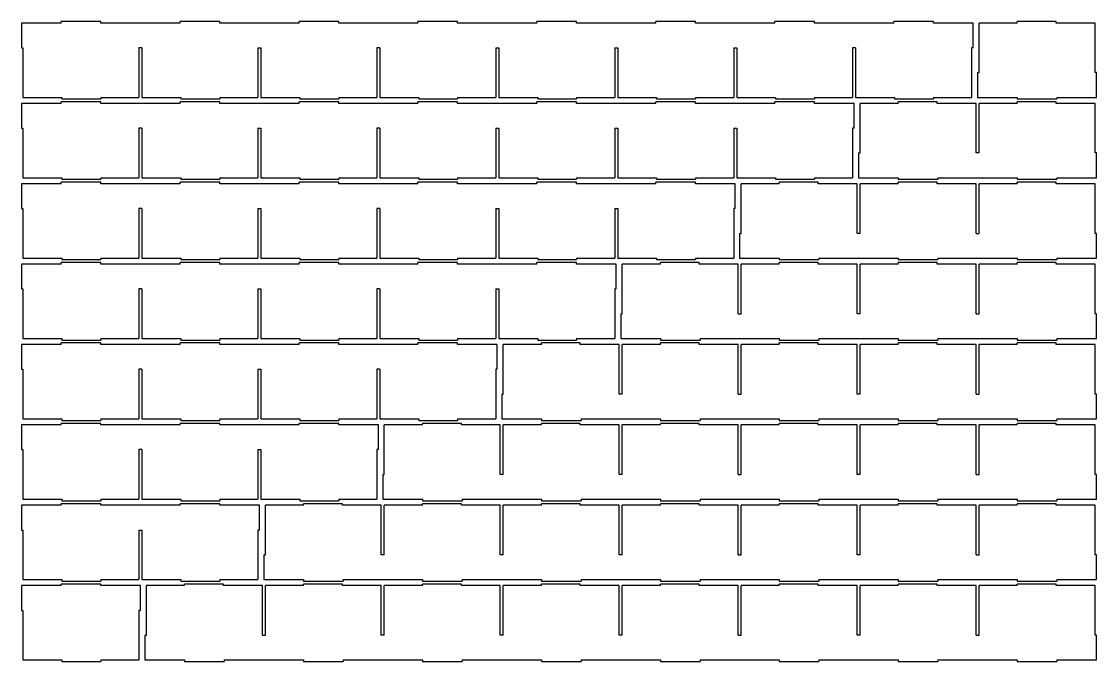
# Model space of a CAD drawing. Header units: inches. Extents: x -3170 to 1154, y -336 to 1536.
# Drawn here: x -1214 to -491, y -336 to 94 of the extents above; entities that cross this region are included whole.
import ezdxf

# ---------------------------------------------------------------- set-up
doc = ezdxf.new("R2010")
doc.units = ezdxf.units.IN
doc.header["$MEASUREMENT"] = 0

msp = doc.modelspace()

# ---------------------------------------------------------------- linework, layer by layer
for p, q in [((-1213.77, 92.67), (-1213.77, 76)), ((-1187.1, 92.67), (-1213.77, 92.67)), ((-1160.43, 93.67), (-1187.1, 93.67)), ((-1187.1, 92.67), (-1187.1, 93.67)), ((-1160.43, 92.67), (-1160.43, 93.67)), ((-1107.1, 92.67), (-1160.43, 92.67)), ((-1080.43, 93.67), (-1107.1, 93.67)), ((-1107.1, 92.67), (-1107.1, 93.67)), ((-1080.43, 92.67), (-1080.43, 93.67)), ((-1027.1, 92.67), (-1080.43, 92.67)), ((-1000.43, 93.67), (-1027.1, 93.67)), ((-1027.1, 92.67), (-1027.1, 93.67)), ((-1000.43, 92.67), (-1000.43, 93.67)), ((-947.1, 92.67), (-1000.43, 92.67)), ((-920.43, 93.67), (-947.1, 93.67)), ((-947.1, 92.67), (-947.1, 93.67)), ((-920.43, 92.67), (-920.43, 93.67)), ((-867.1, 92.67), (-920.43, 92.67)), ((-840.43, 93.67), (-867.1, 93.67)), ((-867.1, 92.67), (-867.1, 93.67)), ((-840.43, 92.67), (-840.43, 93.67)), ((-787.1, 92.67), (-840.43, 92.67)), ((-760.43, 93.67), (-787.1, 93.67)), ((-787.1, 92.67), (-787.1, 93.67)), ((-760.43, 92.67), (-760.43, 93.67)), ((-707.1, 92.67), (-760.43, 92.67)), ((-680.43, 93.67), (-707.1, 93.67)), ((-707.1, 92.67), (-707.1, 93.67)), ((-680.43, 92.67), (-680.43, 93.67)), ((-627.1, 92.67), (-680.43, 92.67)), ((-600.43, 93.67), (-627.1, 93.67)), ((-627.1, 92.67), (-627.1, 93.67)), ((-600.43, 92.67), (-600.43, 93.67)), ((-573.77, 92.67), (-600.43, 92.67)), ((-573.77, 76), (-573.77, 92.67)), ((-569.77, 59.33), (-569.77, 92.67)), ((-544.1, 92.67), (-569.77, 92.67)), ((-544.1, 92.67), (-544.1, 93.67)), ((-517.93, 93.67), (-544.1, 93.67)), ((-517.93, 92.67), (-517.93, 93.67)), ((-491.77, 92.67), (-517.93, 92.67)), ((-491.77, 59.33), (-491.77, 92.67)), ((-1213.77, 76), (-1212.77, 76)), ((-1212.77, 76), (-1212.77, 42.67)), ((-1132.77, 76), (-1134.77, 76)), ((-1134.77, 76), (-1134.77, 42.67)), ((-1132.77, 76), (-1132.77, 42.67)), ((-1054.77, 76), (-1052.77, 76)), ((-1054.77, 76), (-1054.77, 42.67)), ((-1052.77, 76), (-1052.77, 42.67)), ((-972.77, 76), (-974.77, 76)), ((-974.77, 76), (-974.77, 42.67)), ((-972.77, 76), (-972.77, 42.67)), ((-894.77, 76), (-892.77, 76)), ((-894.77, 76), (-894.77, 42.67)), ((-892.77, 76), (-892.77, 42.67)), ((-814.77, 76), (-812.77, 76)), ((-814.77, 76), (-814.77, 42.67)), ((-812.77, 76), (-812.77, 42.67)), ((-734.77, 76), (-732.77, 76)), ((-734.77, 76), (-734.77, 42.67)), ((-732.77, 76), (-732.77, 42.67)), ((-652.77, 76), (-654.77, 76)), ((-654.77, 76), (-654.77, 42.67)), ((-652.77, 76), (-652.77, 42.67)), ((-573.77, 76), (-574.77, 76)), ((-574.77, 76), (-574.77, 42.67)), ((-570.77, 59.33), (-570.77, 42.67)), ((-570.77, 59.33), (-569.77, 59.33)), ((-490.77, 59.33), (-491.77, 59.33)), ((-490.77, 42.67), (-490.77, 59.33)), ((-1187.1, 38.67), (-1213.77, 38.67)), ((-1213.77, 38.67), (-1213.77, 22)), ((-1212.77, 42.67), (-1186.6, 42.67)), ((-1187.1, 38.67), (-1187.1, 39.67)), ((-1160.43, 39.67), (-1187.1, 39.67)), ((-1186.6, 42.67), (-1186.6, 41.67)), ((-1186.6, 41.67), (-1160.43, 41.67)), ((-1160.43, 42.67), (-1134.77, 42.67)), ((-1160.43, 42.67), (-1160.43, 41.67)), ((-1160.43, 38.67), (-1160.43, 39.67)), ((-1107.1, 38.67), (-1160.43, 38.67)), ((-1132.77, 42.67), (-1106.6, 42.67)), ((-1107.1, 38.67), (-1107.1, 39.67)), ((-1080.43, 39.67), (-1107.1, 39.67)), ((-1106.6, 42.67), (-1106.6, 41.67)), ((-1106.6, 41.67), (-1080.43, 41.67)), ((-1080.43, 42.67), (-1054.77, 42.67)), ((-1080.43, 42.67), (-1080.43, 41.67)), ((-1080.43, 38.67), (-1080.43, 39.67)), ((-1027.1, 38.67), (-1080.43, 38.67)), ((-1052.77, 42.67), (-1026.6, 42.67)), ((-1027.1, 38.67), (-1027.1, 39.67)), ((-1000.43, 39.67), (-1027.1, 39.67)), ((-1026.6, 42.67), (-1026.6, 41.67)), ((-1026.6, 41.67), (-1000.43, 41.67)), ((-1000.43, 42.67), (-974.77, 42.67)), ((-1000.43, 42.67), (-1000.43, 41.67)), ((-1000.43, 38.67), (-1000.43, 39.67)), ((-947.1, 38.67), (-1000.43, 38.67)), ((-972.77, 42.67), (-946.6, 42.67)), ((-947.1, 38.67), (-947.1, 39.67)), ((-920.43, 39.67), (-947.1, 39.67)), ((-946.6, 42.67), (-946.6, 41.67)), ((-946.6, 41.67), (-920.43, 41.67)), ((-920.43, 42.67), (-894.77, 42.67)), ((-920.43, 42.67), (-920.43, 41.67)), ((-920.43, 38.67), (-920.43, 39.67)), ((-867.1, 38.67), (-920.43, 38.67)), ((-892.77, 42.67), (-866.6, 42.67)), ((-867.1, 38.67), (-867.1, 39.67)), ((-840.43, 39.67), (-867.1, 39.67)), ((-866.6, 42.67), (-866.6, 41.67)), ((-866.6, 41.67), (-840.43, 41.67)), ((-840.43, 42.67), (-814.77, 42.67)), ((-840.43, 42.67), (-840.43, 41.67)), ((-840.43, 38.67), (-840.43, 39.67)), ((-787.1, 38.67), (-840.43, 38.67)), ((-812.77, 42.67), (-786.6, 42.67)), ((-787.1, 38.67), (-787.1, 39.67)), ((-760.43, 39.67), (-787.1, 39.67)), ((-786.6, 42.67), (-786.6, 41.67)), ((-786.6, 41.67), (-760.43, 41.67)), ((-760.43, 42.67), (-734.77, 42.67)), ((-760.43, 42.67), (-760.43, 41.67)), ((-760.43, 38.67), (-760.43, 39.67)), ((-707.1, 38.67), (-760.43, 38.67)), ((-732.77, 42.67), (-706.6, 42.67)), ((-707.1, 38.67), (-707.1, 39.67)), ((-680.43, 39.67), (-707.1, 39.67)), ((-706.6, 42.67), (-706.6, 41.67)), ((-706.6, 41.67), (-680.43, 41.67)), ((-680.43, 42.67), (-654.77, 42.67)), ((-680.43, 42.67), (-680.43, 41.67)), ((-680.43, 38.67), (-680.43, 39.67)), ((-653.77, 38.67), (-680.43, 38.67)), ((-653.77, 22), (-653.77, 38.67)), ((-652.77, 42.67), (-626.6, 42.67)), ((-649.77, 5.33), (-649.77, 38.67)), ((-624.1, 38.67), (-649.77, 38.67)), ((-626.6, 42.67), (-626.6, 41.67)), ((-626.6, 41.67), (-600.43, 41.67)), ((-624.1, 38.67), (-624.1, 39.67)), ((-597.93, 39.67), (-624.1, 39.67)), ((-600.43, 42.67), (-574.77, 42.67)), ((-600.43, 42.67), (-600.43, 41.67)), ((-597.93, 38.67), (-597.93, 39.67)), ((-571.77, 38.67), (-597.93, 38.67)), ((-571.77, 5.33), (-571.77, 38.67)), ((-570.77, 42.67), (-544.1, 42.67)), ((-569.77, 5.33), (-569.77, 38.67)), ((-544.1, 38.67), (-569.77, 38.67)), ((-544.1, 42.67), (-544.1, 41.67)), ((-544.1, 41.67), (-517.43, 41.67)), ((-544.1, 38.67), (-544.1, 39.67)), ((-517.93, 39.67), (-544.1, 39.67)), ((-517.93, 38.67), (-517.93, 39.67)), ((-491.77, 38.67), (-517.93, 38.67)), ((-517.43, 42.67), (-490.77, 42.67)), ((-517.43, 42.67), (-517.43, 41.67)), ((-491.77, 5.33), (-491.77, 38.67)), ((-1213.77, 22), (-1212.77, 22)), ((-1212.77, 22), (-1212.77, -11.33)), ((-1134.77, 22), (-1134.77, -11.33)), ((-1132.77, 22), (-1134.77, 22)), ((-1132.77, 22), (-1132.77, -11.33)), ((-1054.77, 22), (-1052.77, 22)), ((-1054.77, 22), (-1054.77, -11.33)), ((-1052.77, 22), (-1052.77, -11.33)), ((-972.77, 22), (-974.77, 22)), ((-974.77, 22), (-974.77, -11.33)), ((-972.77, 22), (-972.77, -11.33)), ((-894.77, 22), (-892.77, 22)), ((-894.77, 22), (-894.77, -11.33)), ((-892.77, 22), (-892.77, -11.33)), ((-814.77, 22), (-812.77, 22)), ((-814.77, 22), (-814.77, -11.33)), ((-812.77, 22), (-812.77, -11.33)), ((-734.77, 22), (-732.77, 22)), ((-734.77, 22), (-734.77, -11.33)), ((-732.77, 22), (-732.77, -11.33)), ((-653.77, 22), (-654.77, 22)), ((-654.77, 22), (-654.77, -11.33)), ((-650.77, 5.33), (-650.77, -11.33)), ((-650.77, 5.33), (-649.77, 5.33)), ((-569.77, 5.33), (-571.77, 5.33)), ((-490.77, 5.33), (-491.77, 5.33)), ((-490.77, -11.33), (-490.77, 5.33)), ((-1212.77, -11.33), (-1186.6, -11.33)), ((-1187.1, -15.33), (-1187.1, -14.33)), ((-1160.43, -14.33), (-1187.1, -14.33)), ((-1186.6, -11.33), (-1186.6, -12.33)), ((-1186.6, -12.33), (-1160.43, -12.33)), ((-1160.43, -11.33), (-1160.43, -12.33)), ((-1160.43, -11.33), (-1134.77, -11.33)), ((-1160.43, -15.33), (-1160.43, -14.33)), ((-1132.77, -11.33), (-1106.6, -11.33)), ((-1107.1, -15.33), (-1107.1, -14.33)), ((-1080.43, -14.33), (-1107.1, -14.33)), ((-1106.6, -11.33), (-1106.6, -12.33)), ((-1106.6, -12.33), (-1080.43, -12.33)), ((-1080.43, -11.33), (-1054.77, -11.33)), ((-1080.43, -11.33), (-1080.43, -12.33)), ((-1080.43, -15.33), (-1080.43, -14.33)), ((-1052.77, -11.33), (-1026.6, -11.33)), ((-1027.1, -15.33), (-1027.1, -14.33)), ((-1000.43, -14.33), (-1027.1, -14.33)), ((-1026.6, -11.33), (-1026.6, -12.33)), ((-1026.6, -12.33), (-1000.43, -12.33)), ((-1000.43, -11.33), (-974.77, -11.33)), ((-1000.43, -11.33), (-1000.43, -12.33)), ((-1000.43, -15.33), (-1000.43, -14.33)), ((-972.77, -11.33), (-946.6, -11.33)), ((-947.1, -15.33), (-947.1, -14.33)), ((-920.43, -14.33), (-947.1, -14.33)), ((-946.6, -11.33), (-946.6, -12.33)), ((-946.6, -12.33), (-920.43, -12.33)), ((-920.43, -11.33), (-894.77, -11.33)), ((-920.43, -11.33), (-920.43, -12.33)), ((-920.43, -15.33), (-920.43, -14.33)), ((-892.77, -11.33), (-866.6, -11.33)), ((-867.1, -15.33), (-867.1, -14.33)), ((-840.43, -14.33), (-867.1, -14.33)), ((-866.6, -11.33), (-866.6, -12.33)), ((-866.6, -12.33), (-840.43, -12.33)), ((-840.43, -11.33), (-814.77, -11.33)), ((-840.43, -11.33), (-840.43, -12.33)), ((-840.43, -15.33), (-840.43, -14.33)), ((-812.77, -11.33), (-786.6, -11.33)), ((-787.1, -15.33), (-787.1, -14.33)), ((-760.43, -14.33), (-787.1, -14.33)), ((-786.6, -11.33), (-786.6, -12.33)), ((-786.6, -12.33), (-760.43, -12.33)), ((-760.43, -11.33), (-734.77, -11.33)), ((-760.43, -11.33), (-760.43, -12.33)), ((-760.43, -15.33), (-760.43, -14.33)), ((-732.77, -11.33), (-706.6, -11.33)), ((-706.6, -11.33), (-706.6, -12.33)), ((-706.6, -12.33), (-680.43, -12.33)), ((-704.1, -15.33), (-704.1, -14.33)), ((-677.93, -14.33), (-704.1, -14.33)), ((-680.43, -11.33), (-654.77, -11.33)), ((-680.43, -11.33), (-680.43, -12.33)), ((-677.93, -15.33), (-677.93, -14.33)), ((-650.77, -11.33), (-624.1, -11.33)), ((-624.1, -11.33), (-624.1, -12.33)), ((-624.1, -12.33), (-597.43, -12.33)), ((-624.1, -15.33), (-624.1, -14.33)), ((-597.93, -14.33), (-624.1, -14.33)), ((-597.93, -15.33), (-597.93, -14.33)), ((-597.43, -11.33), (-597.43, -12.33)), ((-597.43, -11.33), (-544.1, -11.33)), ((-544.1, -11.33), (-544.1, -12.33)), ((-544.1, -12.33), (-517.43, -12.33)), ((-544.1, -15.33), (-544.1, -14.33)), ((-517.93, -14.33), (-544.1, -14.33)), ((-517.93, -15.33), (-517.93, -14.33)), ((-517.43, -11.33), (-490.77, -11.33)), ((-517.43, -11.33), (-517.43, -12.33)), ((-1213.77, -15.33), (-1213.77, -32)), ((-1187.1, -15.33), (-1213.77, -15.33)), ((-1107.1, -15.33), (-1160.43, -15.33)), ((-1027.1, -15.33), (-1080.43, -15.33)), ((-947.1, -15.33), (-1000.43, -15.33)), ((-867.1, -15.33), (-920.43, -15.33)), ((-787.1, -15.33), (-840.43, -15.33)), ((-733.77, -15.33), (-760.43, -15.33)), ((-733.77, -32), (-733.77, -15.33)), ((-729.77, -48.67), (-729.77, -15.33)), ((-704.1, -15.33), (-729.77, -15.33)), ((-651.77, -15.33), (-677.93, -15.33)), ((-651.77, -48.67), (-651.77, -15.33)), ((-649.77, -48.67), (-649.77, -15.33)), ((-624.1, -15.33), (-649.77, -15.33)), ((-571.77, -15.33), (-597.93, -15.33)), ((-571.77, -48.67), (-571.77, -15.33)), ((-569.77, -48.67), (-569.77, -15.33)), ((-544.1, -15.33), (-569.77, -15.33)), ((-491.77, -15.33), (-517.93, -15.33)), ((-491.77, -48.67), (-491.77, -15.33)), ((-1213.77, -32), (-1212.77, -32)), ((-1212.77, -32), (-1212.77, -65.33)), ((-1132.77, -32), (-1134.77, -32)), ((-1134.77, -32), (-1134.77, -65.33)), ((-1132.77, -32), (-1132.77, -65.33)), ((-1054.77, -32), (-1052.77, -32)), ((-1054.77, -32), (-1054.77, -65.33)), ((-1052.77, -32), (-1052.77, -65.33)), ((-972.77, -32), (-974.77, -32)), ((-974.77, -32), (-974.77, -65.33)), ((-972.77, -32), (-972.77, -65.33)), ((-894.77, -32), (-892.77, -32)), ((-894.77, -32), (-894.77, -65.33)), ((-892.77, -32), (-892.77, -65.33)), ((-814.77, -32), (-812.77, -32)), ((-814.77, -32), (-814.77, -65.33)), ((-812.77, -32), (-812.77, -65.33)), ((-733.77, -32), (-734.77, -32)), ((-734.77, -32), (-734.77, -65.33)), ((-730.77, -48.67), (-730.77, -65.33)), ((-730.77, -48.67), (-729.77, -48.67)), ((-649.77, -48.67), (-651.77, -48.67)), ((-571.77, -48.67), (-569.77, -48.67)), ((-490.77, -48.67), (-491.77, -48.67)), ((-490.77, -65.33), (-490.77, -48.67)), ((-1213.77, -69.33), (-1213.77, -86)), ((-1187.1, -69.33), (-1213.77, -69.33)), ((-1212.77, -65.33), (-1186.6, -65.33)), ((-1187.1, -69.33), (-1187.1, -68.33)), ((-1160.43, -68.33), (-1187.1, -68.33)), ((-1186.6, -65.33), (-1186.6, -66.33)), ((-1186.6, -66.33), (-1160.43, -66.33)), ((-1160.43, -65.33), (-1134.77, -65.33)), ((-1160.43, -65.33), (-1160.43, -66.33)), ((-1160.43, -69.33), (-1160.43, -68.33)), ((-1107.1, -69.33), (-1160.43, -69.33)), ((-1132.77, -65.33), (-1106.6, -65.33)), ((-1107.1, -69.33), (-1107.1, -68.33)), ((-1080.43, -68.33), (-1107.1, -68.33)), ((-1106.6, -65.33), (-1106.6, -66.33)), ((-1106.6, -66.33), (-1080.43, -66.33)), ((-1080.43, -65.33), (-1054.77, -65.33)), ((-1080.43, -65.33), (-1080.43, -66.33)), ((-1080.43, -69.33), (-1080.43, -68.33)), ((-1027.1, -69.33), (-1080.43, -69.33)), ((-1052.77, -65.33), (-1026.6, -65.33)), ((-1027.1, -69.33), (-1027.1, -68.33)), ((-1000.43, -68.33), (-1027.1, -68.33)), ((-1026.6, -65.33), (-1026.6, -66.33)), ((-1026.6, -66.33), (-1000.43, -66.33)), ((-1000.43, -65.33), (-974.77, -65.33)), ((-1000.43, -65.33), (-1000.43, -66.33)), ((-1000.43, -69.33), (-1000.43, -68.33)), ((-947.1, -69.33), (-1000.43, -69.33)), ((-972.77, -65.33), (-946.6, -65.33)), ((-947.1, -69.33), (-947.1, -68.33)), ((-920.43, -68.33), (-947.1, -68.33)), ((-946.6, -65.33), (-946.6, -66.33)), ((-946.6, -66.33), (-920.43, -66.33)), ((-920.43, -65.33), (-894.77, -65.33)), ((-920.43, -65.33), (-920.43, -66.33)), ((-920.43, -69.33), (-920.43, -68.33)), ((-867.1, -69.33), (-920.43, -69.33)), ((-892.77, -65.33), (-866.6, -65.33)), ((-867.1, -69.33), (-867.1, -68.33)), ((-840.43, -68.33), (-867.1, -68.33)), ((-866.6, -65.33), (-866.6, -66.33)), ((-866.6, -66.33), (-840.43, -66.33)), ((-840.43, -65.33), (-814.77, -65.33)), ((-840.43, -65.33), (-840.43, -66.33)), ((-840.43, -69.33), (-840.43, -68.33)), ((-813.77, -69.33), (-840.43, -69.33)), ((-813.77, -86), (-813.77, -69.33)), ((-812.77, -65.33), (-786.6, -65.33)), ((-809.77, -102.67), (-809.77, -69.33)), ((-784.1, -69.33), (-809.77, -69.33)), ((-786.6, -65.33), (-786.6, -66.33)), ((-786.6, -66.33), (-760.43, -66.33)), ((-784.1, -69.33), (-784.1, -68.33)), ((-757.93, -68.33), (-784.1, -68.33)), ((-760.43, -65.33), (-734.77, -65.33)), ((-760.43, -65.33), (-760.43, -66.33)), ((-757.93, -69.33), (-757.93, -68.33)), ((-731.77, -69.33), (-757.93, -69.33)), ((-731.77, -102.67), (-731.77, -69.33)), ((-730.77, -65.33), (-704.1, -65.33)), ((-729.77, -102.67), (-729.77, -69.33)), ((-704.1, -69.33), (-729.77, -69.33)), ((-704.1, -65.33), (-704.1, -66.33)), ((-704.1, -66.33), (-677.43, -66.33)), ((-704.1, -69.33), (-704.1, -68.33)), ((-677.93, -68.33), (-704.1, -68.33)), ((-677.93, -69.33), (-677.93, -68.33)), ((-651.77, -69.33), (-677.93, -69.33)), ((-677.43, -65.33), (-624.1, -65.33)), ((-677.43, -65.33), (-677.43, -66.33)), ((-651.77, -102.67), (-651.77, -69.33)), ((-649.77, -102.67), (-649.77, -69.33)), ((-624.1, -69.33), (-649.77, -69.33)), ((-624.1, -65.33), (-624.1, -66.33)), ((-624.1, -66.33), (-597.43, -66.33)), ((-624.1, -69.33), (-624.1, -68.33)), ((-597.93, -68.33), (-624.1, -68.33)), ((-597.93, -69.33), (-597.93, -68.33)), ((-571.77, -69.33), (-597.93, -69.33)), ((-597.43, -65.33), (-544.1, -65.33)), ((-597.43, -65.33), (-597.43, -66.33)), ((-571.77, -102.67), (-571.77, -69.33)), ((-569.77, -102.67), (-569.77, -69.33)), ((-544.1, -69.33), (-569.77, -69.33)), ((-544.1, -65.33), (-544.1, -66.33)), ((-544.1, -66.33), (-517.43, -66.33)), ((-544.1, -69.33), (-544.1, -68.33)), ((-517.93, -68.33), (-544.1, -68.33)), ((-517.93, -69.33), (-517.93, -68.33)), ((-491.77, -69.33), (-517.93, -69.33)), ((-517.43, -65.33), (-490.77, -65.33)), ((-517.43, -65.33), (-517.43, -66.33)), ((-491.77, -102.67), (-491.77, -69.33)), ((-1213.77, -86), (-1212.77, -86)), ((-1212.77, -86), (-1212.77, -119.33)), ((-1132.77, -86), (-1134.77, -86)), ((-1134.77, -86), (-1134.77, -119.33)), ((-1132.77, -86), (-1132.77, -119.33)), ((-1054.77, -86), (-1052.77, -86)), ((-1054.77, -86), (-1054.77, -119.33)), ((-1052.77, -86), (-1052.77, -119.33)), ((-972.77, -86), (-974.77, -86)), ((-974.77, -86), (-974.77, -119.33)), ((-972.77, -86), (-972.77, -119.33)), ((-894.77, -86), (-892.77, -86)), ((-894.77, -86), (-894.77, -119.33)), ((-892.77, -86), (-892.77, -119.33)), ((-813.77, -86), (-814.77, -86)), ((-814.77, -86), (-814.77, -119.33)), ((-810.77, -102.67), (-810.77, -119.33)), ((-810.77, -102.67), (-809.77, -102.67)), ((-731.77, -102.67), (-729.77, -102.67)), ((-649.77, -102.67), (-651.77, -102.67)), ((-571.77, -102.67), (-569.77, -102.67)), ((-490.77, -102.67), (-491.77, -102.67)), ((-490.77, -119.33), (-490.77, -102.67)), ((-1212.77, -119.33), (-1186.6, -119.33)), ((-1187.1, -123.33), (-1187.1, -122.33)), ((-1160.43, -122.33), (-1187.1, -122.33)), ((-1186.6, -119.33), (-1186.6, -120.33)), ((-1186.6, -120.33), (-1160.43, -120.33)), ((-1160.43, -119.33), (-1134.77, -119.33)), ((-1160.43, -119.33), (-1160.43, -120.33)), ((-1160.43, -123.33), (-1160.43, -122.33)), ((-1132.77, -119.33), (-1106.6, -119.33)), ((-1107.1, -123.33), (-1107.1, -122.33)), ((-1080.43, -122.33), (-1107.1, -122.33)), ((-1106.6, -119.33), (-1106.6, -120.33)), ((-1106.6, -120.33), (-1080.43, -120.33)), ((-1080.43, -119.33), (-1054.77, -119.33)), ((-1080.43, -119.33), (-1080.43, -120.33)), ((-1080.43, -123.33), (-1080.43, -122.33)), ((-1052.77, -119.33), (-1026.6, -119.33)), ((-1027.1, -123.33), (-1027.1, -122.33)), ((-1000.43, -122.33), (-1027.1, -122.33)), ((-1026.6, -119.33), (-1026.6, -120.33)), ((-1026.6, -120.33), (-1000.43, -120.33)), ((-1000.43, -119.33), (-974.77, -119.33)), ((-1000.43, -119.33), (-1000.43, -120.33)), ((-1000.43, -123.33), (-1000.43, -122.33)), ((-972.77, -119.33), (-946.6, -119.33)), ((-947.1, -123.33), (-947.1, -122.33)), ((-920.43, -122.33), (-947.1, -122.33)), ((-946.6, -119.33), (-946.6, -120.33)), ((-946.6, -120.33), (-920.43, -120.33)), ((-920.43, -119.33), (-894.77, -119.33)), ((-920.43, -119.33), (-920.43, -120.33)), ((-920.43, -123.33), (-920.43, -122.33)), ((-892.77, -119.33), (-866.6, -119.33)), ((-866.6, -119.33), (-866.6, -120.33)), ((-866.6, -120.33), (-840.43, -120.33)), ((-864.1, -123.33), (-864.1, -122.33)), ((-837.93, -122.33), (-864.1, -122.33)), ((-840.43, -119.33), (-814.77, -119.33)), ((-840.43, -119.33), (-840.43, -120.33)), ((-837.93, -123.33), (-837.93, -122.33)), ((-810.77, -119.33), (-784.1, -119.33)), ((-784.1, -119.33), (-784.1, -120.33)), ((-784.1, -120.33), (-757.43, -120.33)), ((-784.1, -123.33), (-784.1, -122.33)), ((-757.93, -122.33), (-784.1, -122.33)), ((-757.93, -123.33), (-757.93, -122.33)), ((-757.43, -119.33), (-704.1, -119.33)), ((-757.43, -119.33), (-757.43, -120.33)), ((-704.1, -119.33), (-704.1, -120.33)), ((-704.1, -120.33), (-677.43, -120.33)), ((-704.1, -123.33), (-704.1, -122.33)), ((-677.93, -122.33), (-704.1, -122.33)), ((-677.93, -123.33), (-677.93, -122.33)), ((-677.43, -119.33), (-624.1, -119.33)), ((-677.43, -119.33), (-677.43, -120.33)), ((-624.1, -119.33), (-624.1, -120.33)), ((-624.1, -120.33), (-597.43, -120.33)), ((-624.1, -123.33), (-624.1, -122.33)), ((-597.93, -122.33), (-624.1, -122.33)), ((-597.93, -123.33), (-597.93, -122.33)), ((-597.43, -119.33), (-544.1, -119.33)), ((-597.43, -119.33), (-597.43, -120.33)), ((-544.1, -119.33), (-544.1, -120.33)), ((-544.1, -120.33), (-517.43, -120.33)), ((-544.1, -123.33), (-544.1, -122.33)), ((-517.93, -122.33), (-544.1, -122.33)), ((-517.93, -123.33), (-517.93, -122.33)), ((-517.43, -119.33), (-490.77, -119.33)), ((-517.43, -119.33), (-517.43, -120.33)), ((-1213.77, -123.33), (-1213.77, -140)), ((-1187.1, -123.33), (-1213.77, -123.33)), ((-1107.1, -123.33), (-1160.43, -123.33)), ((-1027.1, -123.33), (-1080.43, -123.33)), ((-947.1, -123.33), (-1000.43, -123.33)), ((-893.77, -123.33), (-920.43, -123.33)), ((-893.77, -140), (-893.77, -123.33)), ((-889.77, -156.67), (-889.77, -123.33)), ((-864.1, -123.33), (-889.77, -123.33)), ((-811.77, -123.33), (-837.93, -123.33)), ((-811.77, -156.67), (-811.77, -123.33)), ((-809.77, -156.67), (-809.77, -123.33)), ((-784.1, -123.33), (-809.77, -123.33)), ((-731.77, -123.33), (-757.93, -123.33)), ((-731.77, -156.67), (-731.77, -123.33)), ((-729.77, -156.67), (-729.77, -123.33)), ((-704.1, -123.33), (-729.77, -123.33)), ((-651.77, -123.33), (-677.93, -123.33)), ((-651.77, -156.67), (-651.77, -123.33)), ((-649.77, -156.67), (-649.77, -123.33)), ((-624.1, -123.33), (-649.77, -123.33)), ((-571.77, -123.33), (-597.93, -123.33)), ((-571.77, -156.67), (-571.77, -123.33)), ((-569.77, -156.67), (-569.77, -123.33)), ((-544.1, -123.33), (-569.77, -123.33)), ((-491.77, -123.33), (-517.93, -123.33)), ((-491.77, -156.67), (-491.77, -123.33)), ((-1213.77, -140), (-1212.77, -140)), ((-1212.77, -140), (-1212.77, -173.33)), ((-1132.77, -140), (-1134.77, -140)), ((-1134.77, -140), (-1134.77, -173.33)), ((-1132.77, -140), (-1132.77, -173.33)), ((-1054.77, -140), (-1052.77, -140)), ((-1054.77, -140), (-1054.77, -173.33)), ((-1052.77, -140), (-1052.77, -173.33)), ((-972.77, -140), (-974.77, -140)), ((-974.77, -140), (-974.77, -173.33)), ((-972.77, -140), (-972.77, -173.33)), ((-893.77, -140), (-894.77, -140)), ((-894.77, -140), (-894.77, -173.33)), ((-890.77, -156.67), (-889.77, -156.67)), ((-890.77, -156.67), (-890.77, -173.33)), ((-809.77, -156.67), (-811.77, -156.67)), ((-731.77, -156.67), (-729.77, -156.67)), ((-649.77, -156.67), (-651.77, -156.67)), ((-571.77, -156.67), (-569.77, -156.67)), ((-490.77, -156.67), (-491.77, -156.67)), ((-490.77, -173.33), (-490.77, -156.67)), ((-1212.77, -173.33), (-1186.6, -173.33)), ((-1186.6, -173.33), (-1186.6, -174.33)), ((-1160.43, -173.33), (-1134.77, -173.33)), ((-1160.43, -173.33), (-1160.43, -174.33)), ((-1132.77, -173.33), (-1106.6, -173.33)), ((-1106.6, -173.33), (-1106.6, -174.33)), ((-1080.43, -173.33), (-1054.77, -173.33)), ((-1080.43, -173.33), (-1080.43, -174.33)), ((-1052.77, -173.33), (-1026.6, -173.33)), ((-1026.6, -173.33), (-1026.6, -174.33)), ((-1000.43, -173.33), (-974.77, -173.33)), ((-1000.43, -173.33), (-1000.43, -174.33)), ((-972.77, -173.33), (-946.6, -173.33)), ((-946.6, -173.33), (-946.6, -174.33)), ((-920.43, -173.33), (-894.77, -173.33)), ((-920.43, -173.33), (-920.43, -174.33)), ((-890.77, -173.33), (-864.1, -173.33)), ((-864.1, -173.33), (-864.1, -174.33)), ((-837.43, -173.33), (-784.1, -173.33)), ((-837.43, -173.33), (-837.43, -174.33)), ((-784.1, -173.33), (-784.1, -174.33)), ((-757.43, -173.33), (-704.1, -173.33)), ((-757.43, -173.33), (-757.43, -174.33)), ((-704.1, -173.33), (-704.1, -174.33)), ((-677.43, -173.33), (-624.1, -173.33)), ((-677.43, -173.33), (-677.43, -174.33)), ((-624.1, -173.33), (-624.1, -174.33)), ((-597.43, -173.33), (-544.1, -173.33)), ((-597.43, -173.33), (-597.43, -174.33)), ((-544.1, -173.33), (-544.1, -174.33)), ((-517.43, -173.33), (-490.77, -173.33)), ((-517.43, -173.33), (-517.43, -174.33)), ((-1213.77, -177.33), (-1213.77, -194)), ((-1187.1, -177.33), (-1213.77, -177.33)), ((-1187.1, -177.33), (-1187.1, -176.33)), ((-1160.43, -176.33), (-1187.1, -176.33)), ((-1186.6, -174.33), (-1160.43, -174.33)), ((-1160.43, -177.33), (-1160.43, -176.33)), ((-1107.1, -177.33), (-1160.43, -177.33)), ((-1107.1, -177.33), (-1107.1, -176.33)), ((-1080.43, -176.33), (-1107.1, -176.33)), ((-1106.6, -174.33), (-1080.43, -174.33)), ((-1080.43, -177.33), (-1080.43, -176.33)), ((-1027.1, -177.33), (-1080.43, -177.33)), ((-1027.1, -177.33), (-1027.1, -176.33)), ((-1000.43, -176.33), (-1027.1, -176.33)), ((-1026.6, -174.33), (-1000.43, -174.33)), ((-1000.43, -177.33), (-1000.43, -176.33)), ((-973.77, -177.33), (-1000.43, -177.33)), ((-973.77, -194), (-973.77, -177.33)), ((-969.77, -210.67), (-969.77, -177.33)), ((-944.1, -177.33), (-969.77, -177.33)), ((-946.6, -174.33), (-920.43, -174.33)), ((-944.1, -177.33), (-944.1, -176.33)), ((-917.93, -176.33), (-944.1, -176.33)), ((-917.93, -177.33), (-917.93, -176.33)), ((-891.77, -177.33), (-917.93, -177.33)), ((-891.77, -210.67), (-891.77, -177.33)), ((-889.77, -210.67), (-889.77, -177.33)), ((-864.1, -177.33), (-889.77, -177.33)), ((-864.1, -174.33), (-837.43, -174.33)), ((-864.1, -177.33), (-864.1, -176.33)), ((-837.93, -176.33), (-864.1, -176.33)), ((-837.93, -177.33), (-837.93, -176.33)), ((-811.77, -177.33), (-837.93, -177.33)), ((-811.77, -210.67), (-811.77, -177.33)), ((-809.77, -210.67), (-809.77, -177.33)), ((-784.1, -177.33), (-809.77, -177.33)), ((-784.1, -174.33), (-757.43, -174.33)), ((-784.1, -177.33), (-784.1, -176.33)), ((-757.93, -176.33), (-784.1, -176.33)), ((-757.93, -177.33), (-757.93, -176.33)), ((-731.77, -177.33), (-757.93, -177.33)), ((-731.77, -210.67), (-731.77, -177.33)), ((-729.77, -210.67), (-729.77, -177.33)), ((-704.1, -177.33), (-729.77, -177.33)), ((-704.1, -174.33), (-677.43, -174.33)), ((-704.1, -177.33), (-704.1, -176.33)), ((-677.93, -176.33), (-704.1, -176.33)), ((-677.93, -177.33), (-677.93, -176.33)), ((-651.77, -177.33), (-677.93, -177.33)), ((-651.77, -210.67), (-651.77, -177.33)), ((-649.77, -210.67), (-649.77, -177.33)), ((-624.1, -177.33), (-649.77, -177.33)), ((-624.1, -174.33), (-597.43, -174.33)), ((-624.1, -177.33), (-624.1, -176.33)), ((-597.93, -176.33), (-624.1, -176.33)), ((-597.93, -177.33), (-597.93, -176.33)), ((-571.77, -177.33), (-597.93, -177.33)), ((-571.77, -210.67), (-571.77, -177.33)), ((-569.77, -210.67), (-569.77, -177.33)), ((-544.1, -177.33), (-569.77, -177.33)), ((-544.1, -174.33), (-517.43, -174.33)), ((-544.1, -177.33), (-544.1, -176.33)), ((-517.93, -176.33), (-544.1, -176.33)), ((-517.93, -177.33), (-517.93, -176.33)), ((-491.77, -177.33), (-517.93, -177.33)), ((-491.77, -210.67), (-491.77, -177.33)), ((-1213.77, -194), (-1212.77, -194)), ((-1212.77, -194), (-1212.77, -227.33)), ((-1132.77, -194), (-1134.77, -194)), ((-1134.77, -194), (-1134.77, -227.33)), ((-1132.77, -194), (-1132.77, -227.33)), ((-1054.77, -194), (-1052.77, -194)), ((-1054.77, -194), (-1054.77, -227.33)), ((-1052.77, -194), (-1052.77, -227.33)), ((-973.77, -194), (-974.77, -194)), ((-974.77, -194), (-974.77, -227.33)), ((-970.77, -210.67), (-970.77, -227.33)), ((-970.77, -210.67), (-969.77, -210.67)), ((-889.77, -210.67), (-891.77, -210.67)), ((-809.77, -210.67), (-811.77, -210.67)), ((-731.77, -210.67), (-729.77, -210.67)), ((-649.77, -210.67), (-651.77, -210.67)), ((-571.77, -210.67), (-569.77, -210.67)), ((-490.77, -210.67), (-491.77, -210.67)), ((-490.77, -227.33), (-490.77, -210.67)), ((-1213.77, -231.33), (-1213.77, -248)), ((-1187.1, -231.33), (-1213.77, -231.33)), ((-1212.77, -227.33), (-1186.6, -227.33)), ((-1187.1, -231.33), (-1187.1, -230.33)), ((-1160.43, -230.33), (-1187.1, -230.33)), ((-1186.6, -227.33), (-1186.6, -228.33)), ((-1186.6, -228.33), (-1160.43, -228.33)), ((-1160.43, -227.33), (-1134.77, -227.33)), ((-1160.43, -227.33), (-1160.43, -228.33)), ((-1160.43, -231.33), (-1160.43, -230.33)), ((-1107.1, -231.33), (-1160.43, -231.33)), ((-1132.77, -227.33), (-1106.6, -227.33)), ((-1080.43, -230.33), (-1107.1, -230.33)), ((-1107.1, -231.33), (-1107.1, -230.33)), ((-1106.6, -227.33), (-1106.6, -228.33)), ((-1106.6, -228.33), (-1080.43, -228.33)), ((-1080.43, -227.33), (-1054.77, -227.33)), ((-1080.43, -227.33), (-1080.43, -228.33)), ((-1080.43, -231.33), (-1080.43, -230.33)), ((-1053.77, -231.33), (-1080.43, -231.33)), ((-1053.77, -248), (-1053.77, -231.33)), ((-1052.77, -227.33), (-1026.6, -227.33)), ((-1049.77, -264.67), (-1049.77, -231.33)), ((-1024.1, -231.33), (-1049.77, -231.33)), ((-1026.6, -227.33), (-1026.6, -228.33)), ((-1026.6, -228.33), (-1000.43, -228.33)), ((-1024.1, -231.33), (-1024.1, -230.33)), ((-997.93, -230.33), (-1024.1, -230.33)), ((-1000.43, -227.33), (-974.77, -227.33)), ((-1000.43, -227.33), (-1000.43, -228.33)), ((-997.93, -231.33), (-997.93, -230.33)), ((-971.77, -231.33), (-997.93, -231.33)), ((-971.77, -264.67), (-971.77, -231.33)), ((-970.77, -227.33), (-944.1, -227.33)), ((-969.77, -264.67), (-969.77, -231.33)), ((-944.1, -231.33), (-969.77, -231.33)), ((-944.1, -227.33), (-944.1, -228.33)), ((-944.1, -228.33), (-917.43, -228.33)), ((-944.1, -231.33), (-944.1, -230.33)), ((-917.93, -230.33), (-944.1, -230.33)), ((-917.93, -231.33), (-917.93, -230.33)), ((-891.77, -231.33), (-917.93, -231.33)), ((-917.43, -227.33), (-864.1, -227.33)), ((-917.43, -227.33), (-917.43, -228.33)), ((-891.77, -264.67), (-891.77, -231.33)), ((-889.77, -264.67), (-889.77, -231.33)), ((-864.1, -231.33), (-889.77, -231.33)), ((-864.1, -227.33), (-864.1, -228.33)), ((-864.1, -228.33), (-837.43, -228.33)), ((-864.1, -231.33), (-864.1, -230.33)), ((-837.93, -230.33), (-864.1, -230.33)), ((-837.93, -231.33), (-837.93, -230.33)), ((-811.77, -231.33), (-837.93, -231.33)), ((-837.43, -227.33), (-784.1, -227.33)), ((-837.43, -227.33), (-837.43, -228.33)), ((-811.77, -264.67), (-811.77, -231.33)), ((-809.77, -264.67), (-809.77, -231.33)), ((-784.1, -231.33), (-809.77, -231.33)), ((-784.1, -227.33), (-784.1, -228.33)), ((-784.1, -228.33), (-757.43, -228.33)), ((-784.1, -231.33), (-784.1, -230.33)), ((-757.93, -230.33), (-784.1, -230.33)), ((-757.93, -231.33), (-757.93, -230.33)), ((-731.77, -231.33), (-757.93, -231.33)), ((-757.43, -227.33), (-704.1, -227.33)), ((-757.43, -227.33), (-757.43, -228.33)), ((-731.77, -264.67), (-731.77, -231.33)), ((-729.77, -264.67), (-729.77, -231.33)), ((-704.1, -231.33), (-729.77, -231.33)), ((-704.1, -227.33), (-704.1, -228.33)), ((-704.1, -228.33), (-677.43, -228.33)), ((-704.1, -231.33), (-704.1, -230.33)), ((-677.93, -230.33), (-704.1, -230.33)), ((-677.93, -231.33), (-677.93, -230.33)), ((-651.77, -231.33), (-677.93, -231.33)), ((-677.43, -227.33), (-624.1, -227.33)), ((-677.43, -227.33), (-677.43, -228.33)), ((-651.77, -264.67), (-651.77, -231.33)), ((-649.77, -264.67), (-649.77, -231.33)), ((-624.1, -231.33), (-649.77, -231.33)), ((-624.1, -227.33), (-624.1, -228.33)), ((-624.1, -228.33), (-597.43, -228.33)), ((-624.1, -231.33), (-624.1, -230.33)), ((-597.93, -230.33), (-624.1, -230.33)), ((-597.93, -231.33), (-597.93, -230.33)), ((-571.77, -231.33), (-597.93, -231.33)), ((-597.43, -227.33), (-544.1, -227.33)), ((-597.43, -227.33), (-597.43, -228.33)), ((-571.77, -264.67), (-571.77, -231.33)), ((-544.1, -231.33), (-569.77, -231.33)), ((-569.77, -264.67), (-569.77, -231.33)), ((-544.1, -227.33), (-544.1, -228.33)), ((-544.1, -228.33), (-517.43, -228.33)), ((-544.1, -231.33), (-544.1, -230.33)), ((-517.93, -230.33), (-544.1, -230.33)), ((-517.93, -231.33), (-517.93, -230.33)), ((-491.77, -231.33), (-517.93, -231.33)), ((-517.43, -227.33), (-490.77, -227.33)), ((-517.43, -227.33), (-517.43, -228.33)), ((-491.77, -264.67), (-491.77, -231.33)), ((-1213.77, -248), (-1212.77, -248)), ((-1212.77, -248), (-1212.77, -281.33)), ((-1134.77, -248), (-1132.77, -248)), ((-1134.77, -248), (-1134.77, -281.33)), ((-1132.77, -248), (-1132.77, -281.33)), ((-1053.77, -248), (-1054.77, -248)), ((-1054.77, -248), (-1054.77, -281.33)), ((-1050.77, -264.67), (-1050.77, -281.33)), ((-1050.77, -264.67), (-1049.77, -264.67)), ((-969.77, -264.67), (-971.77, -264.67)), ((-889.77, -264.67), (-891.77, -264.67)), ((-809.77, -264.67), (-811.77, -264.67)), ((-731.77, -264.67), (-729.77, -264.67)), ((-649.77, -264.67), (-651.77, -264.67)), ((-571.77, -264.67), (-569.77, -264.67)), ((-490.77, -264.67), (-491.77, -264.67)), ((-490.77, -281.33), (-490.77, -264.67)), ((-1212.77, -281.33), (-1186.6, -281.33)), ((-1186.6, -281.33), (-1186.6, -282.33)), ((-1160.43, -281.33), (-1134.77, -281.33)), ((-1160.43, -281.33), (-1160.43, -282.33)), ((-1132.77, -281.33), (-1106.6, -281.33)), ((-1106.6, -281.33), (-1106.6, -282.33)), ((-1080.43, -281.33), (-1054.77, -281.33)), ((-1080.43, -281.33), (-1080.43, -282.33)), ((-1050.77, -281.33), (-1024.1, -281.33)), ((-1024.1, -281.33), (-1024.1, -282.33)), ((-997.43, -281.33), (-944.1, -281.33)), ((-997.43, -281.33), (-997.43, -282.33)), ((-944.1, -281.33), (-944.1, -282.33)), ((-917.43, -281.33), (-864.1, -281.33)), ((-917.43, -281.33), (-917.43, -282.33)), ((-864.1, -281.33), (-864.1, -282.33)), ((-837.43, -281.33), (-784.1, -281.33)), ((-837.43, -281.33), (-837.43, -282.33)), ((-784.1, -281.33), (-784.1, -282.33)), ((-757.43, -281.33), (-704.1, -281.33)), ((-757.43, -281.33), (-757.43, -282.33)), ((-704.1, -281.33), (-704.1, -282.33)), ((-677.43, -281.33), (-624.1, -281.33)), ((-677.43, -281.33), (-677.43, -282.33)), ((-624.1, -281.33), (-624.1, -282.33)), ((-597.43, -281.33), (-544.1, -281.33)), ((-597.43, -281.33), (-597.43, -282.33)), ((-544.1, -281.33), (-544.1, -282.33)), ((-517.43, -281.33), (-517.43, -282.33)), ((-517.43, -281.33), (-490.77, -281.33)), ((-1213.77, -285.33), (-1213.77, -302)), ((-1187.1, -285.33), (-1213.77, -285.33)), ((-1187.1, -285.33), (-1187.1, -284.33)), ((-1160.43, -284.33), (-1187.1, -284.33)), ((-1186.6, -282.33), (-1160.43, -282.33)), ((-1160.43, -285.33), (-1160.43, -284.33)), ((-1133.77, -285.33), (-1160.43, -285.33)), ((-1133.77, -302), (-1133.77, -285.33)), ((-1129.77, -318.67), (-1129.77, -285.33)), ((-1104.1, -285.33), (-1129.77, -285.33)), ((-1106.6, -282.33), (-1080.43, -282.33)), ((-1104.1, -285.33), (-1104.1, -284.33)), ((-1077.93, -284.33), (-1104.1, -284.33)), ((-1077.93, -285.33), (-1077.93, -284.33)), ((-1051.77, -285.33), (-1077.93, -285.33)), ((-1051.77, -318.67), (-1051.77, -285.33)), ((-1049.77, -318.67), (-1049.77, -285.33)), ((-1024.1, -285.33), (-1049.77, -285.33)), ((-1024.1, -282.33), (-997.43, -282.33)), ((-1024.1, -285.33), (-1024.1, -284.33)), ((-997.93, -284.33), (-1024.1, -284.33)), ((-997.93, -285.33), (-997.93, -284.33)), ((-971.77, -285.33), (-997.93, -285.33)), ((-971.77, -318.67), (-971.77, -285.33)), ((-969.77, -318.67), (-969.77, -285.33)), ((-944.1, -285.33), (-969.77, -285.33)), ((-944.1, -282.33), (-917.43, -282.33)), ((-944.1, -285.33), (-944.1, -284.33)), ((-917.93, -284.33), (-944.1, -284.33)), ((-917.93, -285.33), (-917.93, -284.33)), ((-891.77, -285.33), (-917.93, -285.33)), ((-891.77, -318.67), (-891.77, -285.33)), ((-889.77, -318.67), (-889.77, -285.33)), ((-864.1, -285.33), (-889.77, -285.33)), ((-864.1, -282.33), (-837.43, -282.33)), ((-864.1, -285.33), (-864.1, -284.33)), ((-837.93, -284.33), (-864.1, -284.33)), ((-837.93, -285.33), (-837.93, -284.33)), ((-811.77, -285.33), (-837.93, -285.33)), ((-811.77, -318.67), (-811.77, -285.33)), ((-809.77, -318.67), (-809.77, -285.33)), ((-784.1, -285.33), (-809.77, -285.33)), ((-784.1, -282.33), (-757.43, -282.33)), ((-784.1, -285.33), (-784.1, -284.33)), ((-757.93, -284.33), (-784.1, -284.33)), ((-757.93, -285.33), (-757.93, -284.33)), ((-731.77, -285.33), (-757.93, -285.33)), ((-731.77, -318.67), (-731.77, -285.33)), ((-729.77, -318.67), (-729.77, -285.33)), ((-704.1, -285.33), (-729.77, -285.33)), ((-704.1, -282.33), (-677.43, -282.33)), ((-704.1, -285.33), (-704.1, -284.33)), ((-677.93, -284.33), (-704.1, -284.33)), ((-677.93, -285.33), (-677.93, -284.33)), ((-651.77, -285.33), (-677.93, -285.33)), ((-651.77, -318.67), (-651.77, -285.33)), ((-649.77, -318.67), (-649.77, -285.33)), ((-624.1, -285.33), (-649.77, -285.33)), ((-624.1, -282.33), (-597.43, -282.33)), ((-624.1, -285.33), (-624.1, -284.33)), ((-597.93, -284.33), (-624.1, -284.33)), ((-597.93, -285.33), (-597.93, -284.33)), ((-571.77, -285.33), (-597.93, -285.33)), ((-571.77, -318.67), (-571.77, -285.33)), ((-569.77, -318.67), (-569.77, -285.33)), ((-544.1, -285.33), (-569.77, -285.33)), ((-544.1, -282.33), (-517.43, -282.33)), ((-544.1, -285.33), (-544.1, -284.33)), ((-517.93, -284.33), (-544.1, -284.33)), ((-517.93, -285.33), (-517.93, -284.33)), ((-491.77, -285.33), (-517.93, -285.33)), ((-491.77, -318.67), (-491.77, -285.33)), ((-1213.77, -302), (-1212.77, -302)), ((-1212.77, -302), (-1212.77, -335.33)), ((-1133.77, -302), (-1134.77, -302)), ((-1134.77, -302), (-1134.77, -335.33)), ((-1130.77, -318.67), (-1130.77, -335.33)), ((-1130.77, -318.67), (-1129.77, -318.67)), ((-1051.77, -318.67), (-1049.77, -318.67)), ((-969.77, -318.67), (-971.77, -318.67)), ((-889.77, -318.67), (-891.77, -318.67)), ((-809.77, -318.67), (-811.77, -318.67)), ((-731.77, -318.67), (-729.77, -318.67)), ((-649.77, -318.67), (-651.77, -318.67)), ((-571.77, -318.67), (-569.77, -318.67)), ((-490.77, -318.67), (-491.77, -318.67)), ((-490.77, -335.33), (-490.77, -318.67)), ((-1212.77, -335.33), (-1186.6, -335.33)), ((-1186.6, -335.33), (-1186.6, -336.33)), ((-1186.6, -336.33), (-1160.43, -336.33)), ((-1160.43, -335.33), (-1134.77, -335.33)), ((-1160.43, -335.33), (-1160.43, -336.33)), ((-1130.77, -335.33), (-1104.1, -335.33)), ((-1104.1, -335.33), (-1104.1, -336.33)), ((-1104.1, -336.33), (-1077.43, -336.33)), ((-1077.43, -335.33), (-1024.1, -335.33)), ((-1077.43, -335.33), (-1077.43, -336.33)), ((-1024.1, -335.33), (-1024.1, -336.33)), ((-1024.1, -336.33), (-997.43, -336.33)), ((-997.43, -335.33), (-944.1, -335.33)), ((-997.43, -335.33), (-997.43, -336.33)), ((-944.1, -335.33), (-944.1, -336.33)), ((-944.1, -336.33), (-917.43, -336.33)), ((-917.43, -335.33), (-864.1, -335.33)), ((-917.43, -335.33), (-917.43, -336.33)), ((-864.1, -335.33), (-864.1, -336.33)), ((-864.1, -336.33), (-837.43, -336.33)), ((-837.43, -335.33), (-784.1, -335.33)), ((-837.43, -335.33), (-837.43, -336.33)), ((-784.1, -335.33), (-784.1, -336.33)), ((-784.1, -336.33), (-757.43, -336.33)), ((-757.43, -335.33), (-704.1, -335.33)), ((-757.43, -335.33), (-757.43, -336.33)), ((-704.1, -335.33), (-704.1, -336.33)), ((-704.1, -336.33), (-677.43, -336.33)), ((-677.43, -335.33), (-624.1, -335.33)), ((-677.43, -335.33), (-677.43, -336.33)), ((-624.1, -335.33), (-624.1, -336.33)), ((-624.1, -336.33), (-597.43, -336.33)), ((-597.43, -335.33), (-544.1, -335.33)), ((-597.43, -335.33), (-597.43, -336.33)), ((-544.1, -335.33), (-544.1, -336.33)), ((-544.1, -336.33), (-517.43, -336.33)), ((-517.43, -335.33), (-490.77, -335.33)), ((-517.43, -335.33), (-517.43, -336.33))]:
    msp.add_line(p, q)

doc.saveas('drawing.dxf')
